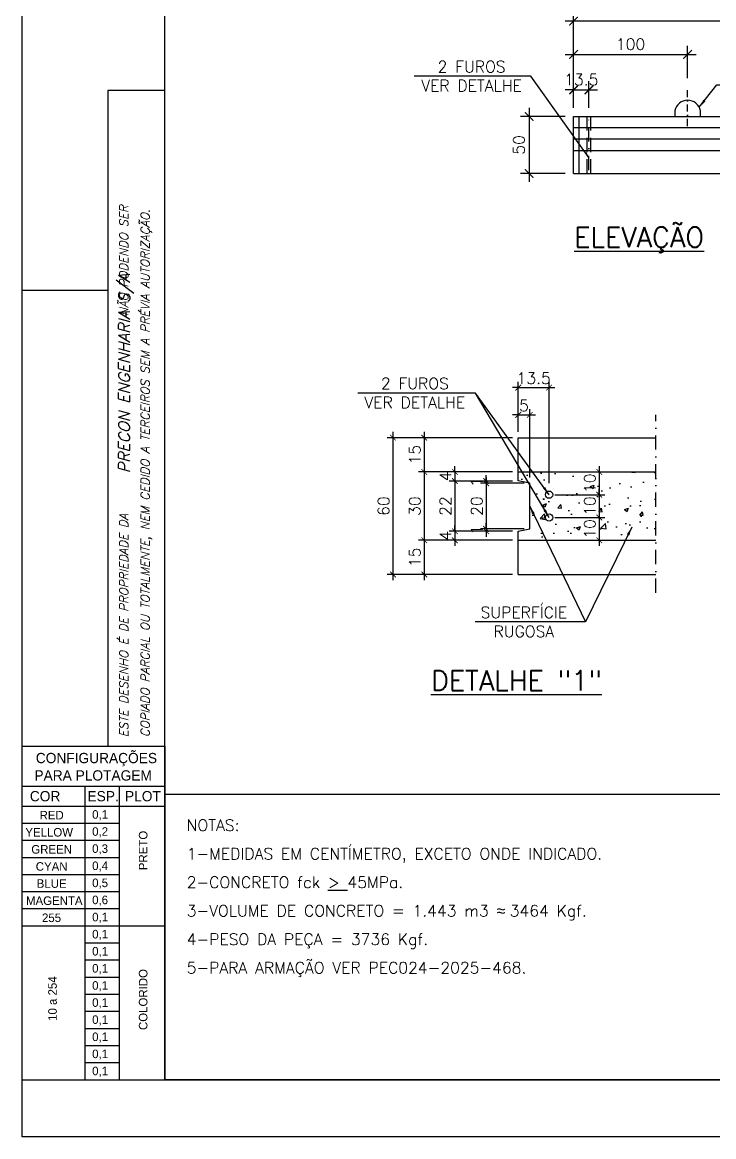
# Model space of a CAD drawing. Header units: centimetres. Extents: x 1658 to 6058, y 7825 to 9310.
# Drawn here: x 1658 to 2265, y 7825 to 8802 of the extents above; entities that cross this region are included whole.
import ezdxf
from ezdxf.enums import TextEntityAlignment as Align

# ---------------------------------------------------------------- set-up
doc = ezdxf.new("R2010")
doc.units = ezdxf.units.CM
doc.header["$LTSCALE"] = 50
doc.header["$MEASUREMENT"] = 0
doc.header["$PDMODE"] = 67
doc.linetypes.add('DASHDOT', pattern=[1, 0.5, -0.25, 0, -0.25])
doc.linetypes.add('HIDDEN', pattern=[0.375, 0.25, -0.125])
for name, color, linetype in [('COTAS-PRECON', 1, 'Continuous'), ('FORMATO-PRECON', 2, 'Continuous'), ('HACHURAS-PRECON', 1, 'Continuous'), ('LINHA TRACEJADO-PRECON', 1, 'HIDDEN'), ('LINHA-01-PRECON', 1, 'Continuous'), ('LINHA-02-PRECON', 2, 'Continuous'), ('LINHA-03-PRECON', 3, 'Continuous'), ('LINHA-04-PRECON', 4, 'Continuous'), ('LINHA-05-PRECON', 5, 'Continuous')]:
    doc.layers.add(name, color=color, linetype=linetype)
doc.styles.add('R060', font='ACENT.shx', dxfattribs={"height": 75})
doc.styles.add('ROMANS', font='ROMANS.SHX', dxfattribs={"oblique": 15, "height": 3})
doc.styles.get("Standard").update_dxf_attribs({"font": 'romans.shx'})
doc.linetypes.add('ZIGZAG', pattern='A,0.0001,-0.2,[131,ltypeshp.shx,S=0.2,R=0,X=-0.2,Y=0],-0.4,[131,ltypeshp.shx,S=0.2,R=180,X=0.2,Y=0],-0.2', length=0.8001)
doc.dimstyles.new('ESC50-25', dxfattribs={"dimscale": 50, "dimtxt": 0.2, "dimasz": 0.1, "dimexe": 0.1, "dimexo": 0.1, "dimgap": 0.065, "dimtad": 1, "dimdec": 1, "dimlfac": 0.5, "dimzin": 12, "dimdsep": 46, "dimtxsty": 'Standard', "dimblk": 'ARCHTICK', "dimcen": 0.09, "dimdle": 0.1, "dimclrd": 256, "dimclre": 256, "dimclrt": 2, "dimaunit": 1, "dimazin": 0, "dimtfac": 1, "dimtdec": 1, "dimtix": 1, "dimtmove": 1, "dimatfit": 3, "dimfxl": 1, "dimtolj": 1, "dimtzin": 0, "dimlwd": -1, "dimlwe": -1, "dimarcsym": 0})
doc.dimstyles.new('ESC50-50', dxfattribs={"dimscale": 50, "dimtxt": 0.2, "dimasz": 0.15, "dimexe": 0.15, "dimexo": 0.15, "dimgap": 0.08, "dimtad": 1, "dimdec": 1, "dimzin": 12, "dimdsep": 46, "dimtxsty": 'Standard', "dimblk": 'ARCHTICK', "dimcen": 0.09, "dimdle": 0.15, "dimclrd": 256, "dimclre": 256, "dimclrt": 2, "dimazin": 3, "dimtfac": 1, "dimtdec": 1, "dimtix": 1, "dimtmove": 2, "dimatfit": 2, "dimfxl": 0.15, "dimtolj": 1, "dimtzin": 0, "dimarcsym": 0})

# ---------------------------------------------------------------- blocks, each defined once
blk = doc.blocks.new('A$C0AF02B9D')
at = {"layer": 'FORMATO-PRECON', "color": 1}
for p, q in [((0, 585), (250, 585)), ((0, 0), (0, 585)), ((250, 585), (250, 0)), ((0, 480), (250, 480)), ((0, 450), (170.7, 450)), ((0, 420), (170.7, 420)), ((0, 390), (170.7, 390)), ((0, 360), (170.7, 360)), ((0, 330), (170.7, 330)), ((0, 300), (170.7, 300)), ((110.1, 240), (170.7, 240)), ((110.1, 210), (170.7, 210)), ((110.1, 180), (170.7, 180)), ((110.1, 150), (170.7, 150)), ((110.1, 150), (170.7, 150)), ((110.1, 120), (170.7, 120)), ((110.1, 120), (170.7, 120)), ((110.1, 90), (170.7, 90)), ((110.1, 90), (170.7, 90)), ((110.1, 60), (170.7, 60)), ((110.1, 60), (170.7, 60)), ((110.1, 30), (170.7, 30)), ((110.1, 30), (170.7, 30)), ((0, 0), (250, 0)), ((110.1, 0), (170.7, 0)), ((110.1, 0), (170.7, 0)), ((110.1, 0), (170.7, 0))]:
    blk.add_line(p, q, dxfattribs=at)
at = {"layer": 'FORMATO-PRECON'}
for p, q in [((0, 515), (250, 515)), ((110.1, 0), (110.1, 515)), ((170.7, 0), (170.7, 515)), ((0, 270), (250, 270))]:
    blk.add_line(p, q, dxfattribs=at)
at = {"layer": 'FORMATO-PRECON', "style": 'R060'}
for s, p in [('CONFIGURAÇÕES ', (133.4, 563.9)), ('PARA PLOTAGEM', (124.3, 533.7)), ('COR', (40, 497.3)), ('ESP.', (141.8, 497.3)), ('PLOT', (211.6, 497.3))]:
    blk.add_text(s, height=18, dxfattribs=at).set_placement(p, align=Align.MIDDLE)
at = {"layer": 'FORMATO-PRECON', "color": 1, "style": 'R060'}
for s, p in [('RED', (51.5, 464)), ('0,1', (136.5, 464)), ('YELLOW', (47.2, 434)), ('0,2', (136.5, 434)), ('GREEN', (51.5, 404)), ('0,3', (136.5, 404)), ('CYAN', (51.5, 374)), ('0,4', (136.5, 374)), ('0,5', (136.5, 344)), ('BLUE', (51.5, 344)), ('MAGENTA', (56.1, 314)), ('0,6', (136.5, 314)), ('255', (51.3, 284)), ('0,1', (136.5, 284)), ('0,1', (136.5, 254)), ('0,1', (136.5, 224)), ('0,1', (136.5, 194)), ('0,1', (136.5, 164)), ('0,1', (136.5, 134)), ('0,1', (136.5, 104)), ('0,1', (136.5, 74)), ('0,1', (136.5, 44)), ('0,1', (136.5, 14))]:
    blk.add_text(s, height=15, dxfattribs=at).set_placement(p, align=Align.MIDDLE)
for s, p in [('PRETO', (212, 402.1)), ('10 a 254', (53, 142.2)), ('COLORIDO', (212, 140.6))]:
    blk.add_text(s, height=15, rotation=90, dxfattribs=at).set_placement(p, align=Align.MIDDLE)
blk = doc.blocks.new('A$C432D58B7')
at = {"layer": 'LINHA-01-PRECON'}
blk.add_blockref('A$C0AF02B9D', (0, 0), dxfattribs=at)
blk = doc.blocks.new('A$C550964AD')
at = {"layer": 'LINHA-01-PRECON'}
blk.add_blockref('A$C432D58B7', (0, 0), dxfattribs=at)
blk = doc.blocks.new('A$C12EB5E76')
at = {"layer": 'FORMATO-PRECON', "color": 6}
blk.add_line((35.3, 3089.3), (35.3, 1939.3), dxfattribs=at)
at = {"layer": 'FORMATO-PRECON'}
for points in [[(-114.7, 1254.3), (-114.7, 4224.3), (4085.3, 4224.3), (4085.3, 1254.3)], [(135.3, 1939.3), (135.3, 3089.3), (35.3, 3089.3), (35.3, 1939.3)]]:
    blk.add_lwpolyline(points, close=True, dxfattribs=at)
at = {"layer": 'FORMATO-PRECON', "color": 6}
blk.add_lwpolyline([(135.3, 1354.3), (135.3, 4124.3), (3985.3, 4124.3), (3985.3, 1354.3)], close=True, dxfattribs=at)
at = {"layer": 'FORMATO-PRECON'}
blk.add_lwpolyline([(-114.7, 2739.3), (35.3, 2739.3)], dxfattribs=at)
at = {"layer": 'LINHA-05-PRECON'}
blk.add_blockref('A$C550964AD', (-114.7, 1354.3), dxfattribs=at)
at = {"layer": 'FORMATO-PRECON', "style": 'ROMANS', "oblique": 15}
for s, p in [('ESTE DESENHO É DE PROPRIEDADE DA                            NÃO PODENDO SER', (70.9, 1955.1)), ('COPIADO PARCIAL OU TOTALMENTE, NEM CEDIDO A TERCEIROS SEM A PRÉVIA AUTORIZAÇÃO.', (108.3, 1955.1))]:
    blk.add_text(s, height=15, rotation=90, dxfattribs=at).set_placement(p)
at = {"layer": 'FORMATO-PRECON', "color": 3, "style": 'ROMANS', "oblique": 15}
blk.add_text('PRECON ENGENHARIA S/A', height=20, rotation=90, dxfattribs=at).set_placement((74, 2418.3))
blk = doc.blocks.new('_ArchTick')
at = {"color": 0, "linetype": 'ByBlock', "const_width": 0.15}
blk.add_lwpolyline([(-0.5, -0.5), (0.5, 0.5)], dxfattribs=at)
blk = doc.blocks.new('*D48')
at = {"layer": 'COTAS-PRECON', "lineweight": -2, "transparency": 16777216}
for p, q in [((2141.81, 8727.25), (2141.81, 8810.8)), ((2905.81, 8727.25), (2905.81, 8810.8)), ((2913.31, 8803.3), (2134.31, 8803.3))]:
    blk.add_line(p, q, dxfattribs=at)
at = {"layer": 'Defpoints', "color": 0, "transparency": 16777216}
for p in [(2141.81, 8803.3), (2141.81, 8719.75), (2905.81, 8719.75, 96721)]:
    blk.add_point(p, dxfattribs=at)
at = {"layer": 'COTAS-PRECON', "lineweight": -2, "transparency": 16777216, "xscale": 7.5, "yscale": 7.5, "zscale": 7.5, "rotation": 180}
blk.add_blockref('_ArchTick', (2141.81, 8803.3), dxfattribs=at)
at = {"layer": 'COTAS-PRECON', "lineweight": -2, "transparency": 16777216, "xscale": 7.5, "yscale": 7.5, "zscale": 7.5}
blk.add_blockref('_ArchTick', (2905.81, 8803.3), dxfattribs=at)
at = {"layer": 'COTAS-PRECON', "color": 2, "transparency": 16777216, "insert": (2523.81, 8812.3), "char_height": 10, "attachment_point": 5}
blk.add_mtext('\\A1;764', dxfattribs=at)
blk = doc.blocks.new('*D27')
at = {"layer": 'COTAS-PRECON', "lineweight": -2, "transparency": 16777216}
for p, q in [((2134.31, 8719.75), (2095.35, 8719.75)), ((2102.85, 8727.25), (2102.85, 8662.25)), ((2134.31, 8669.75), (2095.35, 8669.75))]:
    blk.add_line(p, q, dxfattribs=at)
at = {"layer": 'Defpoints', "color": 0, "transparency": 16777216}
for p in [(2141.81, 8719.75), (2102.85, 8669.75), (2141.81, 8669.75, 96714.16)]:
    blk.add_point(p, dxfattribs=at)
at = {"layer": 'COTAS-PRECON', "lineweight": -2, "transparency": 16777216, "xscale": 7.5, "yscale": 7.5, "zscale": 7.5}
for p, rotation in [((2102.85, 8719.75), 90), ((2102.85, 8669.75), 270)]:
    blk.add_blockref('_ArchTick', p, dxfattribs=dict(at, rotation=rotation))
at = {"layer": 'COTAS-PRECON', "color": 2, "transparency": 16777216, "insert": (2093.85, 8694.75), "char_height": 10, "attachment_point": 5, "rotation": 90}
blk.add_mtext('\\A1;50', dxfattribs=at)
blk = doc.blocks.new('*D28')
at = {"layer": 'COTAS-PRECON', "lineweight": -2, "transparency": 16777216}
for p, q in [((2141.81, 8727.25), (2141.81, 8781.62)), ((2241.81, 8753.22), (2241.81, 8781.62)), ((2134.31, 8774.12), (2249.31, 8774.12))]:
    blk.add_line(p, q, dxfattribs=at)
at = {"layer": 'Defpoints', "color": 0, "transparency": 16777216}
for p in [(2241.81, 8774.12), (2241.81, 8745.72), (2141.81, 8719.75)]:
    blk.add_point(p, dxfattribs=at)
at = {"layer": 'COTAS-PRECON', "lineweight": -2, "transparency": 16777216, "xscale": 7.5, "yscale": 7.5, "zscale": 7.5, "rotation": 180}
blk.add_blockref('_ArchTick', (2141.81, 8774.12), dxfattribs=at)
at = {"layer": 'COTAS-PRECON', "lineweight": -2, "transparency": 16777216, "xscale": 7.5, "yscale": 7.5, "zscale": 7.5}
blk.add_blockref('_ArchTick', (2241.81, 8774.12), dxfattribs=at)
at = {"layer": 'COTAS-PRECON', "color": 2, "transparency": 16777216, "insert": (2191.81, 8783.12), "char_height": 10, "attachment_point": 5}
blk.add_mtext('\\A1;100', dxfattribs=at)
blk = doc.blocks.new('*D29')
at = {"layer": 'COTAS-PRECON', "lineweight": -2, "transparency": 16777216}
for p, q in [((2141.81, 8727.25), (2141.81, 8750.52)), ((2155.33, 8727.25), (2155.33, 8750.52)), ((2141.81, 8743.02), (2134.31, 8743.02)), ((2141.81, 8743.02), (2155.33, 8743.02)), ((2155.33, 8743.02), (2162.83, 8743.02))]:
    blk.add_line(p, q, dxfattribs=at)
at = {"layer": 'Defpoints', "color": 0, "transparency": 16777216}
for p in [(2155.33, 8743.02), (2141.81, 8719.75), (2155.33, 8719.75)]:
    blk.add_point(p, dxfattribs=at)
at = {"layer": 'COTAS-PRECON', "lineweight": -2, "transparency": 16777216, "xscale": 7.5, "yscale": 7.5, "zscale": 7.5}
blk.add_blockref('_ArchTick', (2141.81, 8743.02), dxfattribs=at)
at = {"layer": 'COTAS-PRECON', "lineweight": -2, "transparency": 16777216, "xscale": 7.5, "yscale": 7.5, "zscale": 7.5, "rotation": 180}
blk.add_blockref('_ArchTick', (2155.33, 8743.02), dxfattribs=at)
at = {"layer": 'COTAS-PRECON', "color": 2, "transparency": 16777216, "insert": (2148.57, 8752.02), "char_height": 10, "attachment_point": 5}
blk.add_mtext('\\A1;13.5', dxfattribs=at)
blk = doc.blocks.new('*D75')
at = {"layer": 'COTAS-PRECON', "transparency": 16777216}
for p, q in [((2088.34, 8438), (2005.86, 8438)), ((2010.86, 8443), (2010.86, 8403)), ((2088.34, 8408), (2005.86, 8408))]:
    blk.add_line(p, q, dxfattribs=at)
at = {"layer": 'Defpoints', "color": 0, "transparency": 16777216}
for p in [(2093.34, 8438), (2010.86, 8408), (2093.34, 8408)]:
    blk.add_point(p, dxfattribs=at)
at = {"layer": 'COTAS-PRECON', "transparency": 16777216, "xscale": 5, "yscale": 5, "zscale": 5}
for p, rotation in [((2010.86, 8438), 90), ((2010.86, 8408), 270)]:
    blk.add_blockref('_ArchTick', p, dxfattribs=dict(at, rotation=rotation))
at = {"layer": 'COTAS-PRECON', "color": 2, "transparency": 16777216, "insert": (2002.61, 8423), "char_height": 10, "attachment_point": 5, "rotation": 90}
blk.add_mtext('\\A1;15', dxfattribs=at)
blk = doc.blocks.new('*D76')
at = {"layer": 'COTAS-PRECON', "transparency": 16777216}
for p, q in [((2088.34, 8408), (2005.86, 8408)), ((2010.86, 8413), (2010.86, 8343)), ((2088.34, 8348), (2005.86, 8348))]:
    blk.add_line(p, q, dxfattribs=at)
at = {"layer": 'Defpoints', "color": 0, "transparency": 16777216}
for p in [(2093.34, 8408), (2010.86, 8348), (2093.34, 8348)]:
    blk.add_point(p, dxfattribs=at)
at = {"layer": 'COTAS-PRECON', "transparency": 16777216, "xscale": 5, "yscale": 5, "zscale": 5}
for p, rotation in [((2010.86, 8408), 90), ((2010.86, 8348), 270)]:
    blk.add_blockref('_ArchTick', p, dxfattribs=dict(at, rotation=rotation))
at = {"layer": 'COTAS-PRECON', "color": 2, "transparency": 16777216, "insert": (2002.61, 8378), "char_height": 10, "attachment_point": 5, "rotation": 90}
blk.add_mtext('\\A1;30', dxfattribs=at)
blk = doc.blocks.new('*D77')
at = {"layer": 'COTAS-PRECON', "transparency": 16777216}
for p, q in [((2088.34, 8348), (2005.86, 8348)), ((2010.86, 8353), (2010.86, 8313)), ((2088.34, 8318), (2005.86, 8318))]:
    blk.add_line(p, q, dxfattribs=at)
at = {"layer": 'Defpoints', "color": 0, "transparency": 16777216}
for p in [(2093.34, 8348), (2010.86, 8318), (2093.34, 8318)]:
    blk.add_point(p, dxfattribs=at)
at = {"layer": 'COTAS-PRECON', "transparency": 16777216, "xscale": 5, "yscale": 5, "zscale": 5}
for p, rotation in [((2010.86, 8348), 90), ((2010.86, 8318), 270)]:
    blk.add_blockref('_ArchTick', p, dxfattribs=dict(at, rotation=rotation))
at = {"layer": 'COTAS-PRECON', "color": 2, "transparency": 16777216, "insert": (2002.61, 8333), "char_height": 10, "attachment_point": 5, "rotation": 90}
blk.add_mtext('\\A1;15', dxfattribs=at)
blk = doc.blocks.new('*D78')
at = {"layer": 'COTAS-PRECON', "transparency": 16777216}
for p, q in [((2088.34, 8408), (2032.72, 8408)), ((2037.72, 8408), (2037.72, 8413)), ((2037.72, 8408), (2037.72, 8400)), ((2088.34, 8400), (2032.72, 8400)), ((2037.72, 8400), (2037.72, 8395))]:
    blk.add_line(p, q, dxfattribs=at)
at = {"layer": 'Defpoints', "color": 0, "transparency": 16777216}
for p in [(2093.34, 8408), (2037.72, 8400), (2093.34, 8400)]:
    blk.add_point(p, dxfattribs=at)
at = {"layer": 'COTAS-PRECON', "transparency": 16777216, "xscale": 5, "yscale": 5, "zscale": 5}
for p, rotation in [((2037.72, 8408), 270), ((2037.72, 8400), 90)]:
    blk.add_blockref('_ArchTick', p, dxfattribs=dict(at, rotation=rotation))
at = {"layer": 'COTAS-PRECON', "color": 2, "transparency": 16777216, "insert": (2029.47, 8404), "char_height": 10, "attachment_point": 5, "rotation": 90}
blk.add_mtext('\\A1;4', dxfattribs=at)
blk = doc.blocks.new('*D79')
at = {"layer": 'COTAS-PRECON', "transparency": 16777216}
for p, q in [((2088.34, 8400), (2032.72, 8400)), ((2037.72, 8405), (2037.72, 8351)), ((2088.34, 8356), (2032.72, 8356))]:
    blk.add_line(p, q, dxfattribs=at)
at = {"layer": 'Defpoints', "color": 0, "transparency": 16777216}
for p in [(2093.34, 8400), (2037.72, 8356), (2093.34, 8356)]:
    blk.add_point(p, dxfattribs=at)
at = {"layer": 'COTAS-PRECON', "transparency": 16777216, "xscale": 5, "yscale": 5, "zscale": 5}
for p, rotation in [((2037.72, 8400), 90), ((2037.72, 8356), 270)]:
    blk.add_blockref('_ArchTick', p, dxfattribs=dict(at, rotation=rotation))
at = {"layer": 'COTAS-PRECON', "color": 2, "transparency": 16777216, "insert": (2029.47, 8378), "char_height": 10, "attachment_point": 5, "rotation": 90}
blk.add_mtext('\\A1;22', dxfattribs=at)
blk = doc.blocks.new('*D80')
at = {"layer": 'COTAS-PRECON', "transparency": 16777216}
for p, q in [((2037.72, 8356), (2037.72, 8361)), ((2088.34, 8356), (2032.72, 8356)), ((2088.34, 8348), (2032.72, 8348)), ((2037.72, 8356), (2037.72, 8348)), ((2037.72, 8348), (2037.72, 8343))]:
    blk.add_line(p, q, dxfattribs=at)
at = {"layer": 'Defpoints', "color": 0, "transparency": 16777216}
for p in [(2037.72, 8348), (2093.34, 8356), (2093.34, 8348)]:
    blk.add_point(p, dxfattribs=at)
at = {"layer": 'COTAS-PRECON', "transparency": 16777216, "xscale": 5, "yscale": 5, "zscale": 5}
for p, rotation in [((2037.72, 8356), 270), ((2037.72, 8348), 90)]:
    blk.add_blockref('_ArchTick', p, dxfattribs=dict(at, rotation=rotation))
at = {"layer": 'COTAS-PRECON', "color": 2, "transparency": 16777216, "insert": (2029.47, 8352), "char_height": 10, "attachment_point": 5, "rotation": 90}
blk.add_mtext('\\A1;4', dxfattribs=at)
blk = doc.blocks.new('*D81')
at = {"layer": 'COTAS-PRECON', "transparency": 16777216}
for p, q in [((2088.34, 8438), (1978.41, 8438)), ((1983.41, 8443), (1983.41, 8313)), ((2088.34, 8318), (1978.41, 8318))]:
    blk.add_line(p, q, dxfattribs=at)
at = {"layer": 'Defpoints', "color": 0, "transparency": 16777216}
for p in [(2093.34, 8438), (1983.41, 8318), (2093.34, 8318)]:
    blk.add_point(p, dxfattribs=at)
at = {"layer": 'COTAS-PRECON', "transparency": 16777216, "xscale": 5, "yscale": 5, "zscale": 5}
for p, rotation in [((1983.41, 8438), 90), ((1983.41, 8318), 270)]:
    blk.add_blockref('_ArchTick', p, dxfattribs=dict(at, rotation=rotation))
at = {"layer": 'COTAS-PRECON', "color": 2, "transparency": 16777216, "insert": (1975.16, 8378), "char_height": 10, "attachment_point": 5, "rotation": 90}
blk.add_mtext('\\A1;60', dxfattribs=at)
blk = doc.blocks.new('*D82')
at = {"layer": 'COTAS-PRECON', "transparency": 16777216}
for p, q in [((2093.34, 8457.93), (2088.34, 8457.93)), ((2093.34, 8443), (2093.34, 8462.93)), ((2093.34, 8457.93), (2103.34, 8457.93)), ((2103.34, 8403), (2103.34, 8462.93)), ((2103.34, 8457.93), (2108.34, 8457.93))]:
    blk.add_line(p, q, dxfattribs=at)
at = {"layer": 'Defpoints', "color": 0, "transparency": 16777216}
for p in [(2103.34, 8457.93), (2093.34, 8438), (2103.34, 8398)]:
    blk.add_point(p, dxfattribs=at)
at = {"layer": 'COTAS-PRECON', "transparency": 16777216, "xscale": 5, "yscale": 5, "zscale": 5}
blk.add_blockref('_ArchTick', (2093.34, 8457.93), dxfattribs=at)
at = {"layer": 'COTAS-PRECON', "transparency": 16777216, "xscale": 5, "yscale": 5, "zscale": 5, "rotation": 180}
blk.add_blockref('_ArchTick', (2103.34, 8457.93), dxfattribs=at)
at = {"layer": 'COTAS-PRECON', "color": 2, "transparency": 16777216, "insert": (2098.34, 8466.18), "char_height": 10, "attachment_point": 5}
blk.add_mtext('\\A1;5', dxfattribs=at)
blk = doc.blocks.new('*D83')
at = {"layer": 'COTAS-PRECON', "transparency": 16777216}
for p, q in [((2093.34, 8443), (2093.34, 8486.89)), ((2120.34, 8398), (2120.34, 8486.89)), ((2093.34, 8481.89), (2088.34, 8481.89)), ((2093.34, 8481.89), (2120.34, 8481.89)), ((2120.34, 8481.89), (2125.34, 8481.89))]:
    blk.add_line(p, q, dxfattribs=at)
at = {"layer": 'Defpoints', "color": 0, "transparency": 16777216}
for p in [(2120.34, 8481.89), (2093.34, 8438), (2120.34, 8393)]:
    blk.add_point(p, dxfattribs=at)
at = {"layer": 'COTAS-PRECON', "transparency": 16777216, "xscale": 5, "yscale": 5, "zscale": 5}
blk.add_blockref('_ArchTick', (2093.34, 8481.89), dxfattribs=at)
at = {"layer": 'COTAS-PRECON', "transparency": 16777216, "xscale": 5, "yscale": 5, "zscale": 5, "rotation": 180}
blk.add_blockref('_ArchTick', (2120.34, 8481.89), dxfattribs=at)
at = {"layer": 'COTAS-PRECON', "color": 2, "transparency": 16777216, "insert": (2106.84, 8490.14), "char_height": 10, "attachment_point": 5}
blk.add_mtext('\\A1;13.5', dxfattribs=at)
blk = doc.blocks.new('*D84')
at = {"layer": 'COTAS-PRECON', "transparency": 16777216}
for p, q in [((2088.34, 8400), (2060.14, 8400)), ((2098.34, 8398), (2060.14, 8398)), ((2065.14, 8400), (2065.14, 8405)), ((2065.14, 8400), (2065.14, 8398)), ((2065.14, 8398), (2065.14, 8393))]:
    blk.add_line(p, q, dxfattribs=at)
at = {"layer": 'Defpoints', "color": 0, "transparency": 16777216}
for p in [(2065.14, 8398), (2093.34, 8400), (2103.34, 8398)]:
    blk.add_point(p, dxfattribs=at)
at = {"layer": 'COTAS-PRECON', "transparency": 16777216, "xscale": 5, "yscale": 5, "zscale": 5}
for p, rotation in [((2065.14, 8400), 270), ((2065.14, 8398), 90)]:
    blk.add_blockref('_ArchTick', p, dxfattribs=dict(at, rotation=rotation))
at = {"layer": 'COTAS-PRECON', "color": 2, "transparency": 16777216, "insert": (2056.89, 8399), "char_height": 10, "attachment_point": 5, "rotation": 90}
blk.add_mtext('\\A1;1', dxfattribs=at)
blk = doc.blocks.new('*D85')
at = {"layer": 'COTAS-PRECON', "transparency": 16777216}
for p, q in [((2098.34, 8398), (2060.14, 8398)), ((2065.14, 8403), (2065.14, 8353)), ((2098.34, 8358), (2060.14, 8358))]:
    blk.add_line(p, q, dxfattribs=at)
at = {"layer": 'Defpoints', "color": 0, "transparency": 16777216}
for p in [(2103.34, 8398), (2065.14, 8358), (2103.34, 8358)]:
    blk.add_point(p, dxfattribs=at)
at = {"layer": 'COTAS-PRECON', "transparency": 16777216, "xscale": 5, "yscale": 5, "zscale": 5}
for p, rotation in [((2065.14, 8398), 90), ((2065.14, 8358), 270)]:
    blk.add_blockref('_ArchTick', p, dxfattribs=dict(at, rotation=rotation))
at = {"layer": 'COTAS-PRECON', "color": 2, "transparency": 16777216, "insert": (2056.89, 8378), "char_height": 10, "attachment_point": 5, "rotation": 90}
blk.add_mtext('\\A1;20', dxfattribs=at)
blk = doc.blocks.new('*D86')
at = {"layer": 'COTAS-PRECON', "transparency": 16777216}
for p, q in [((2098.34, 8358), (2060.14, 8358)), ((2065.14, 8358), (2065.14, 8363)), ((2065.14, 8358), (2065.14, 8356)), ((2088.34, 8356), (2060.14, 8356)), ((2065.14, 8356), (2065.14, 8351))]:
    blk.add_line(p, q, dxfattribs=at)
at = {"layer": 'Defpoints', "color": 0, "transparency": 16777216}
for p in [(2103.34, 8358), (2065.14, 8356), (2093.34, 8356)]:
    blk.add_point(p, dxfattribs=at)
at = {"layer": 'COTAS-PRECON', "transparency": 16777216, "xscale": 5, "yscale": 5, "zscale": 5}
for p, rotation in [((2065.14, 8358), 270), ((2065.14, 8356), 90)]:
    blk.add_blockref('_ArchTick', p, dxfattribs=dict(at, rotation=rotation))
at = {"layer": 'COTAS-PRECON', "color": 2, "transparency": 16777216, "insert": (2056.89, 8357), "char_height": 10, "attachment_point": 5, "rotation": 90}
blk.add_mtext('\\A1;1', dxfattribs=at)
blk = doc.blocks.new('*D127')
at = {"layer": 'COTAS-PRECON', "transparency": 16777216}
for p, q in [((2164.32, 8413), (2164.32, 8383)), ((2125.34, 8388), (2169.32, 8388))]:
    blk.add_line(p, q, dxfattribs=at)
at = {"layer": 'Defpoints', "color": 0, "transparency": 16777216}
for p in [(2164.32, 8408), (2120.34, 8388), (2164.32, 8388)]:
    blk.add_point(p, dxfattribs=at)
at = {"layer": 'COTAS-PRECON', "transparency": 16777216, "xscale": 5, "yscale": 5, "zscale": 5}
for p, rotation in [((2164.32, 8408), 90), ((2164.32, 8388), 270)]:
    blk.add_blockref('_ArchTick', p, dxfattribs=dict(at, rotation=rotation))
at = {"layer": 'COTAS-PRECON', "color": 2, "transparency": 16777216, "insert": (2156.07, 8398), "char_height": 10, "attachment_point": 5, "rotation": 90}
blk.add_mtext('\\A1;10', dxfattribs=at)
blk = doc.blocks.new('*D128')
at = {"layer": 'COTAS-PRECON', "transparency": 16777216}
for p, q in [((2125.34, 8388), (2169.32, 8388)), ((2164.32, 8388), (2164.32, 8393)), ((2164.32, 8388), (2164.32, 8368)), ((2125.34, 8368), (2169.32, 8368)), ((2164.32, 8368), (2164.32, 8363))]:
    blk.add_line(p, q, dxfattribs=at)
at = {"layer": 'Defpoints', "color": 0, "transparency": 16777216}
for p in [(2120.34, 8388), (2120.34, 8368), (2164.32, 8368)]:
    blk.add_point(p, dxfattribs=at)
at = {"layer": 'COTAS-PRECON', "transparency": 16777216, "xscale": 5, "yscale": 5, "zscale": 5}
for p, rotation in [((2164.32, 8388), 270), ((2164.32, 8368), 90)]:
    blk.add_blockref('_ArchTick', p, dxfattribs=dict(at, rotation=rotation))
at = {"layer": 'COTAS-PRECON', "color": 2, "transparency": 16777216, "insert": (2156.07, 8378), "char_height": 10, "attachment_point": 5, "rotation": 90}
blk.add_mtext('\\A1;10', dxfattribs=at)
blk = doc.blocks.new('*D129')
at = {"layer": 'COTAS-PRECON', "transparency": 16777216}
for p, q in [((2125.34, 8368), (2169.32, 8368)), ((2164.32, 8373), (2164.32, 8343))]:
    blk.add_line(p, q, dxfattribs=at)
at = {"layer": 'Defpoints', "color": 0, "transparency": 16777216}
for p in [(2120.34, 8368), (2164.32, 8348), (2164.32, 8348)]:
    blk.add_point(p, dxfattribs=at)
at = {"layer": 'COTAS-PRECON', "transparency": 16777216, "xscale": 5, "yscale": 5, "zscale": 5}
for p, rotation in [((2164.32, 8368), 90), ((2164.32, 8348), 270)]:
    blk.add_blockref('_ArchTick', p, dxfattribs=dict(at, rotation=rotation))
at = {"layer": 'COTAS-PRECON', "color": 2, "transparency": 16777216, "insert": (2156.07, 8358), "char_height": 10, "attachment_point": 5, "rotation": 90}
blk.add_mtext('\\A1;10', dxfattribs=at)

msp = doc.modelspace()

# ---------------------------------------------------------------- hatches: boundary and pattern name
at = {"layer": 'HACHURAS-PRECON'}
h = msp.add_hatch(dxfattribs=at)
h.set_pattern_fill('AR-CONC', color=256, scale=5)
h.set_pattern_definition([(50, (3500.198, 8589.395), (35.863, -3.1376), [3.75, -41.25]), (355, (3500.198, 8589.395), (-6.9376, 37.6096), [3, -33]), (100.4514, (3503.187, 8589.133), (28.92544, 34.472), [3.187, -35.0571]), (46.1842, (3500.2, 8599.395), (53.362, -8.276), [5.625, -61.875]), (96.6356, (3504.645, 8598.705), (46.7331, 48.706), [4.7805, -52.5857]), (351.184, (3500.2, 8599.395), (46.733, 48.706), [4.5, -49.5]), (21, (3505.198, 8596.895), (29.84535, -20.13094), [3.75, -41.25]), (326, (3505.198, 8596.895), (12.1658, 36.2575), [3, -33]), (71.4514, (3507.685, 8595.217), (42.0111, 16.12656), [3.187, -35.0571]), (37.5, (3500.198, 8589.395), (0.60799, 16.64469), [0, -32.6, 0, -33.5, 0, -33.125]), (7.5, (3500.198, 8589.395), (13.15348, 19.72059), [0, -19.1, 0, -31.85, 0, -12.625]), (327.5, (3489.048, 8589.395), (26.69112, -1.12774), [0, -12.5, 0, -39, 0, -51.75]), (317.5, (3484.048, 8589.395), (29.1593, 5.00525), [0, -16.25, 0, -25.9, 0, -36.75])])
h.paths.add_polyline_path([(2214.082, 8348.004), (2214.082, 8408.004), (2093.338, 8408.004), (2093.338, 8400.004), (2103.338, 8398.004), (2103.338, 8358.004), (2093.338, 8356.004), (2093.338, 8348.004)])
h.paths.add_polyline_path([(2117.138, 8368.004, -1), (2123.538, 8368.004, -1)], flags=16)
h.paths.add_polyline_path([(2117.138, 8388.004, -1), (2123.538, 8388.004, -1)], flags=16)
h.paths.add_polyline_path([(2163.568, 8388.123), (2148.568, 8388.123), (2148.568, 8407.885), (2163.568, 8407.885)], flags=24)
h.paths.add_polyline_path([(2163.568, 8368.123), (2148.568, 8368.123), (2148.568, 8387.885), (2163.568, 8387.885)], flags=24)
h.paths.add_polyline_path([(2163.568, 8348.123), (2148.568, 8348.123), (2148.568, 8367.885), (2163.568, 8367.885)], flags=24)

# ---------------------------------------------------------------- linework, layer by layer
at = {"layer": 'FORMATO-PRECON', "color": 6}
msp.add_lwpolyline([(1783.357, 7874.924), (2323.357, 7874.924), (2323.357, 8124.924), (1783.357, 8124.924)], close=True, dxfattribs=at)
at = {"layer": 'LINHA TRACEJADO-PRECON', "ltscale": 1000}
msp.add_line((2146.81, 8669.754, 96714.163), (2146.81, 8719.754), dxfattribs=at)
at = {"layer": 'LINHA TRACEJADO-PRECON'}
for p, q in [((2153.71, 8669.754, 96714.163), (2153.71, 8719.754)), ((2156.91, 8669.754, 96714.163), (2156.91, 8719.754))]:
    msp.add_line(p, q, dxfattribs=at)
at = {"layer": 'LINHA-01-PRECON', "linetype": 'DASHDOT', "ltscale": 0.25}
msp.add_line((2241.81, 8711.331), (2241.81, 8745.722), dxfattribs=at)
at = {"layer": 'LINHA-01-PRECON', "linetype": 'DASHDOT', "ltscale": 0.5}
msp.add_line((2155.334, 8672.754), (2155.334, 8719.754), dxfattribs=at)
at = {"layer": 'LINHA-01-PRECON', "color": 2, "linetype": 'DASHDOT', "ltscale": 0.5}
msp.add_lwpolyline([(2214.082, 8302.004), (2214.082, 8458.004)], dxfattribs=at)
at = {"layer": 'LINHA-02-PRECON'}
for p, q in [((2093.338, 8438.004), (2214.082, 8438.004)), ((2093.338, 8408.004), (2093.338, 8438.004)), ((2093.338, 8318.004), (2093.338, 8348.004)), ((2093.338, 8318.004), (2214.082, 8318.004))]:
    msp.add_line(p, q, dxfattribs=at)
at = {"layer": 'LINHA-03-PRECON'}
for p, q in [((2141.81, 8703.754), (2141.81, 8719.754)), ((2905.81, 8709.704, 96721), (2141.81, 8709.704)), ((2141.81, 8693.754), (2141.81, 8703.754)), ((2905.81, 8699.704, 96721), (2141.81, 8699.704)), ((2141.81, 8683.754), (2141.81, 8693.754)), ((2905.81, 8689.704, 96721), (2141.81, 8689.704)), ((2141.81, 8669.754, 96714.163), (2141.81, 8683.754)), ((2141.81, 8669.754, 96714.163), (2905.81, 8669.754, 193435.163)), ((2093.338, 8408.004), (2214.082, 8408.004)), ((2093.338, 8400.004), (2093.338, 8408.004)), ((2093.338, 8348.004), (2093.338, 8356.004)), ((2093.338, 8348.004), (2214.082, 8348.004))]:
    msp.add_line(p, q, dxfattribs=at)
at = {"layer": 'LINHA-03-PRECON', "linetype": 'ZIGZAG', "ltscale": 0.15}
msp.add_line((2141.81, 8719.754), (2905.796, 8719.754), dxfattribs=at)
at = {"layer": 'LINHA-03-PRECON', "linetype": 'ZIGZAG', "ltscale": 0.1}
for p, q in [((2103.338, 8398.004), (2093.338, 8400.004)), ((2103.338, 8358.004), (2103.338, 8398.004)), ((2093.338, 8356.004), (2103.338, 8358.004))]:
    msp.add_line(p, q, dxfattribs=at)
at = {"layer": 'LINHA-03-PRECON'}
for centre in [(2120.338, 8388.004), (2120.338, 8368.004)]:
    msp.add_circle(centre, 3.2, dxfattribs=at)
at = {"layer": 'LINHA-04-PRECON', "ltscale": 0.5}
msp.add_lwpolyline([(2253.038, 8719.754), (2253.038, 8724.754, 0.8160626), (2230.582, 8724.754), (2230.582, 8719.754)], format="xyb", dxfattribs=at)

# ---------------------------------------------------------------- block references
at = {"layer": 'COTAS-PRECON', "xscale": 0.5000000000000071, "yscale": 0.5000000000000071, "zscale": 0.5000000000000071}
msp.add_blockref('A$C12EB5E76', (1715.702, 7197.786), dxfattribs=at)

# ---------------------------------------------------------------- texts
at = {"layer": 'LINHA-01-PRECON', "color": 2}
for s, insert, char_height, attachment_point in [('\\A1;2 FUROS\\PVER DETALHE', (2052.405, 8755.056), 10, 5), ('\\A1;{\\L\\C4;ELEVAÇÃO}', (2199.347, 8611.31, 96721), 17.5, 5), ('\\A1;2 FUROS\\PVER DETALHE', (2002.609, 8477.176), 10, 5), ('\\A1;SUPERFÍCIE\\PRUGOSA', (2098.203, 8276.386), 10, 5), ('\\A1;{\\L\\C4;DETALHE "1"}', (2091.716, 8225.03), 17.5, 5), ('\\pxsm1.5;{\\A1;\\C3;NOTAS:\\P\\C2;1-MEDIDAS EM CENTÍMETRO, EXCETO ONDE INDICADO.\\P\\H1.000001x;2-CONCRETO fck \\L>\\l 45MPa.\\P3-VOLUME DE CONCRETO = 1.443 m3 \\fArial|b0|i0|c0|p34;≈ \\Fromans.shx|c0;3464 Kgf.\\P\\H0.999999x;4-PESO DA PEÇA = 3736 Kgf.\\P5-PARA ARMAÇÃO VER PEC024-2025-468.}', (1802.545, 8103.084), 10, 1)]:
    msp.add_mtext(s, dxfattribs=dict(at, insert=insert, char_height=char_height, attachment_point=attachment_point))

# ---------------------------------------------------------------- dimensions: what is measured, and where the dimension line sits
at = {"layer": 'COTAS-PRECON'}
for base, p1, p2, angle, dimstyle, picture, middle in [((2141.81, 8803.303), (2905.81, 8719.754, 96721), (2141.81, 8719.754), 180, 'ESC50-50', '*D48', (2523.81, 8812.303)), ((2241.81, 8774.119), (2141.81, 8719.754), (2241.81, 8745.722), 0, 'ESC50-50', '*D28', (2191.81, 8783.119)), ((2155.334, 8743.017), (2141.81, 8719.754), (2155.334, 8719.754), 0, 'ESC50-50', '*D29', (2148.572, 8752.017)), ((2102.849, 8669.754), (2141.81, 8719.754), (2141.81, 8669.754, 96714.163), 90, 'ESC50-50', '*D27', (2093.849, 8694.754)), ((2120.338, 8481.886), (2093.338, 8438.004), (2120.338, 8393.004), 0, 'ESC50-25', '*D83', (2106.838, 8490.136)), ((2103.338, 8457.928), (2093.338, 8438.004), (2103.338, 8398.004), 0, 'ESC50-25', '*D82', (2098.338, 8466.178)), ((1983.414, 8318.004), (2093.338, 8438.004), (2093.338, 8318.004), 90, 'ESC50-25', '*D81', (1975.164, 8378.004)), ((2010.862, 8408.004), (2093.338, 8438.004), (2093.338, 8408.004), 90, 'ESC50-25', '*D75', (2002.612, 8423.004)), ((2010.862, 8348.004), (2093.338, 8408.004), (2093.338, 8348.004), 90, 'ESC50-25', '*D76', (2002.612, 8378.004)), ((2037.721, 8400.004), (2093.338, 8408.004), (2093.338, 8400.004), 90, 'ESC50-25', '*D78', (2029.471, 8404.004)), ((2037.721, 8356.004), (2093.338, 8400.004), (2093.338, 8356.004), 90, 'ESC50-25', '*D79', (2029.471, 8378.004)), ((2065.136, 8398.004), (2093.338, 8400.004), (2103.338, 8398.004), 90, 'ESC50-25', '*D84', (2056.886, 8399.004)), ((2065.136, 8358.004), (2103.338, 8398.004), (2103.338, 8358.004), 90, 'ESC50-25', '*D85', (2056.886, 8378.004)), ((2164.318, 8368.004), (2120.338, 8388.004), (2120.338, 8368.004), 90, 'ESC50-25', '*D128', (2156.068, 8378.004)), ((2037.721, 8348.004), (2093.338, 8356.004), (2093.338, 8348.004), 90, 'ESC50-25', '*D80', (2029.471, 8352.004)), ((2065.136, 8356.004), (2103.338, 8358.004), (2093.338, 8356.004), 90, 'ESC50-25', '*D86', (2056.886, 8357.004)), ((2010.862, 8318.004), (2093.338, 8348.004), (2093.338, 8318.004), 90, 'ESC50-25', '*D77', (2002.612, 8333.004))]:
    dim = msp.add_linear_dim(base=base, p1=p1, p2=p2, angle=angle, dimstyle=dimstyle, dxfattribs=at)
    dim.commit()
    dim.dimension.update_dxf_attribs({"geometry": picture, "text_midpoint": middle})
for base, p1, p2, picture, middle in [((2164.318, 8388.004), (2164.318, 8408.004), (2120.338, 8388.004), '*D127', (2164.318, 8398.004)), ((2164.318, 8348.004), (2120.338, 8368.004), (2164.318, 8348.004), '*D129', (2164.318, 8358.004))]:
    dim = msp.add_linear_dim(base=base, p1=p1, p2=p2, angle=90, dimstyle='ESC50-25', dxfattribs=at)
    dim.commit()
    dim.dimension.update_dxf_attribs({"geometry": picture, "text_midpoint": middle, "dimtype": 160})

# ---------------------------------------------------------------- leaders
for points in [[(2120.338, 8388.004), (2055.704, 8477.176)], [(2103.338, 8378.004), (2152.278, 8276.386)]]:
    msp.add_leader(points, dimstyle='ESC50-50', override={"dimgap": 0.08, "dimtad": 1}, dxfattribs=at)
at = {"layer": 'LINHA-01-PRECON'}
for points, dimstyle in [([(2155.334, 8683.754), (2104.357, 8755.056), (2001.929, 8755.056)], 'ESC50-25'), ([(2251.952, 8727.794), (2267.468, 8747.349), (2328.53, 8747.349)], 'ESC50-50'), ([(2120.338, 8368.004), (2055.704, 8477.176), (1952.476, 8477.176)], 'ESC50-50'), ([(2192.938, 8359.533), (2152.278, 8276.386), (2055.387, 8276.386)], 'ESC50-50')]:
    msp.add_leader(points, dimstyle=dimstyle, dxfattribs=at)

doc.saveas('drawing.dxf')
